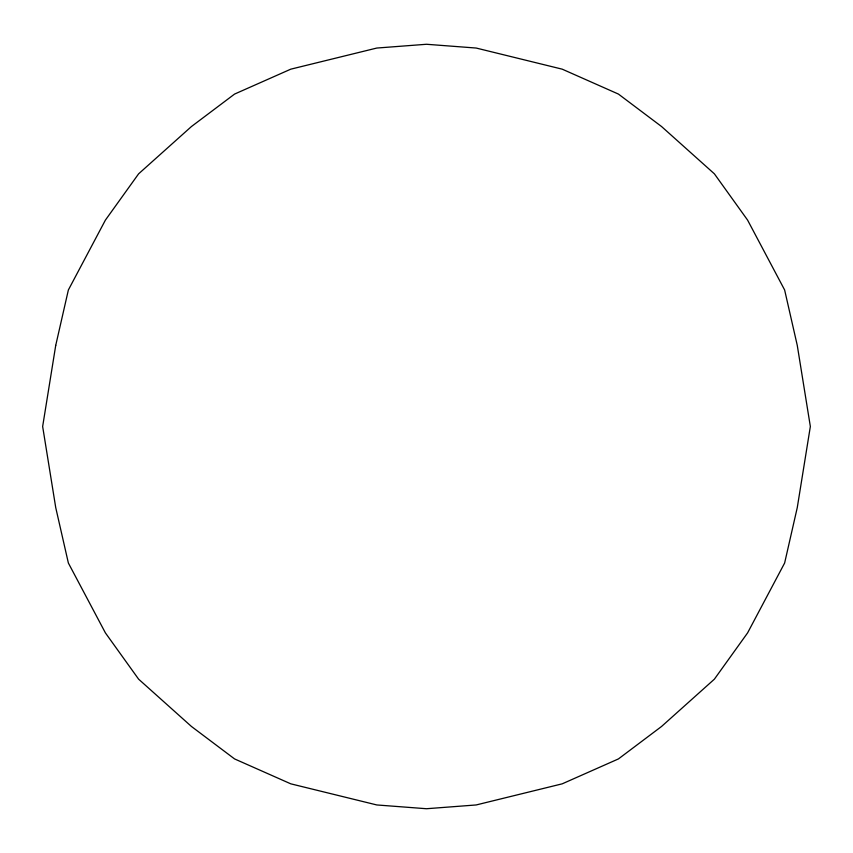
<?xml version="1.0" encoding="UTF-8"?>
<svg xmlns="http://www.w3.org/2000/svg" width="853" height="853" viewBox="0 0 853 853"><rect width="100%" height="100%" fill="white"/><g stroke="black" fill="none" stroke-linecap="round" stroke-linejoin="round"><path stroke-width="1.28" d="M55.733 345.38L42.65 426.5L55.733 507.62L68.368 563.023L105.399 632.883L138.612 679.169L191.445 726.468L234.575 758.925L290.788 783.832L376.823 804.955L426.5 808.729L476.177 804.955L562.212 783.832L618.425 758.925L661.555 726.468L714.387 679.169L747.601 632.883L784.632 563.023L797.267 507.62L810.35 426.5L797.267 345.38L784.632 289.977L747.601 220.117L714.387 173.831L661.555 126.532L618.425 94.075L562.212 69.168L476.177 48.045L426.5 44.271L376.823 48.045L290.788 69.168L234.575 94.075L191.445 126.532L138.612 173.831L105.399 220.117L68.368 289.977L55.733 345.38"/></g></svg>
